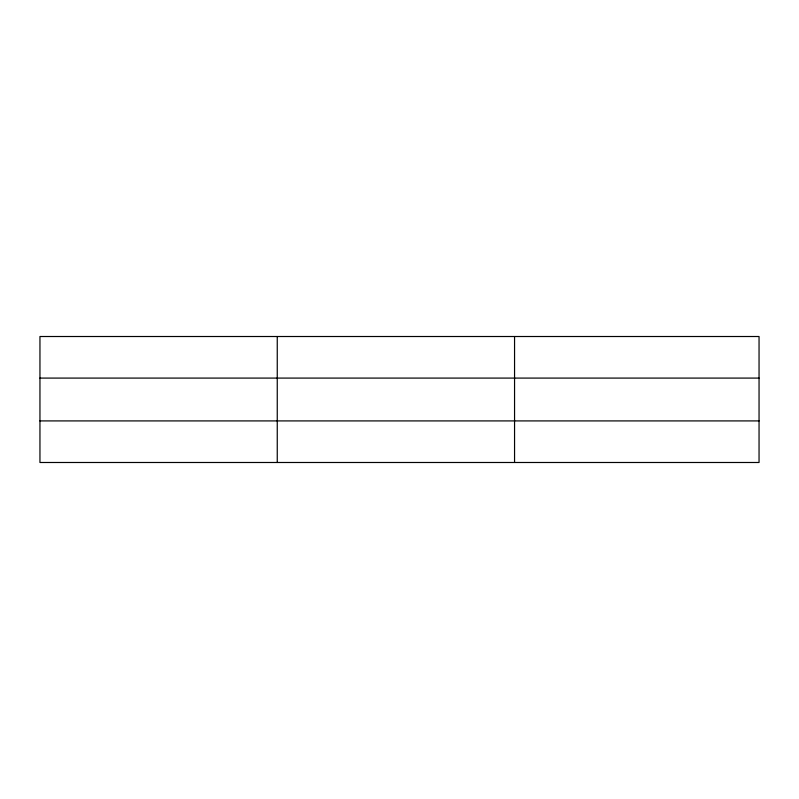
<?xml version="1.0" encoding="UTF-8"?>
<svg xmlns="http://www.w3.org/2000/svg" width="799" height="799" viewBox="0 0 799 799"><rect width="100%" height="100%" fill="white"/><g stroke="black" fill="none" stroke-linecap="round" stroke-linejoin="round"><path stroke-width="1.2" d="M277.253 336.509L277.253 462.491M514.556 336.509L514.556 462.491M759.05 420.913L759.05 462.491L39.95 462.491L39.95 336.509L759.05 336.509L759.05 420.913L39.95 420.913M39.95 378.087L759.05 378.087"/></g></svg>
